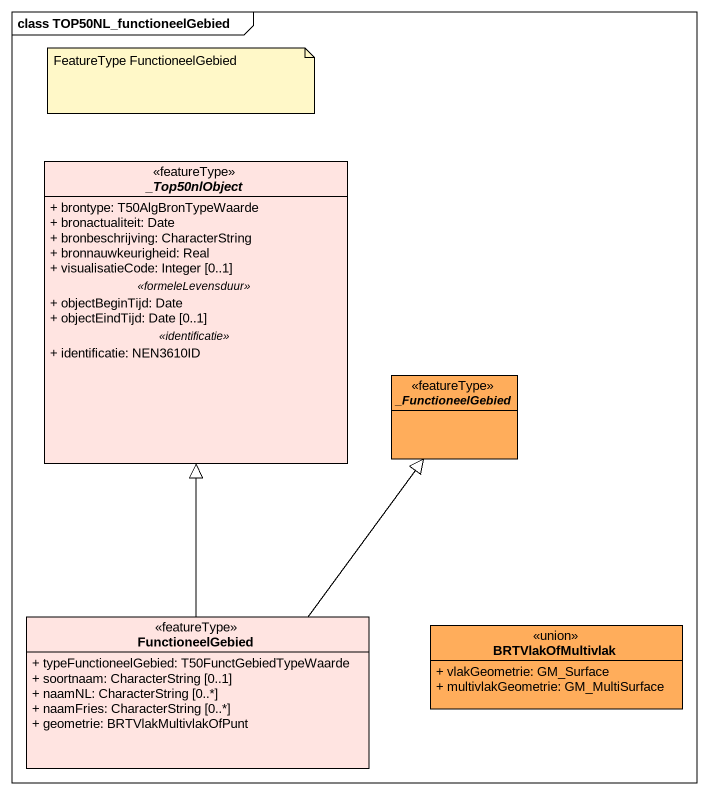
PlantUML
@startuml
mainframe class TOP50NL_functioneelGebied
hide circle
hide empty members
skinparam classAttributeIconSize 0
abstract class "_Top50nlObject" as Top50nlObject <<featureType>> #FFE4E1 {
  + brontype: T50AlgBronTypeWaarde
  + bronactualiteit: Date
  + bronbeschrijving: CharacterString
  + bronnauwkeurigheid: Real
  + visualisatieCode: Integer [0..1]
  .. <<formeleLevensduur>> ..
  + objectBeginTijd: Date
  + objectEindTijd: Date [0..1]
  .. <<identificatie>> ..
  + identificatie: NEN3610ID
}
abstract class "_FunctioneelGebied" as FunctioneelGebied <<featureType>> #FFAD5B
class "FunctioneelGebied" as FunctioneelGebied_2 <<featureType>> #FFE4E1 {
  + typeFunctioneelGebied: T50FunctGebiedTypeWaarde
  + soortnaam: CharacterString [0..1]
  + naamNL: CharacterString [0..*]
  + naamFries: CharacterString [0..*]
  + geometrie: BRTVlakMultivlakOfPunt
}
class BRTVlakOfMultivlak <<union>> #FFAD5B {
  + vlakGeometrie: GM_Surface
  + multivlakGeometrie: GM_MultiSurface
}
FunctioneelGebied_2 -up-|> Top50nlObject
FunctioneelGebied_2 -up-|> FunctioneelGebied
note as N1
  FeatureType FunctioneelGebied
end note
@enduml
